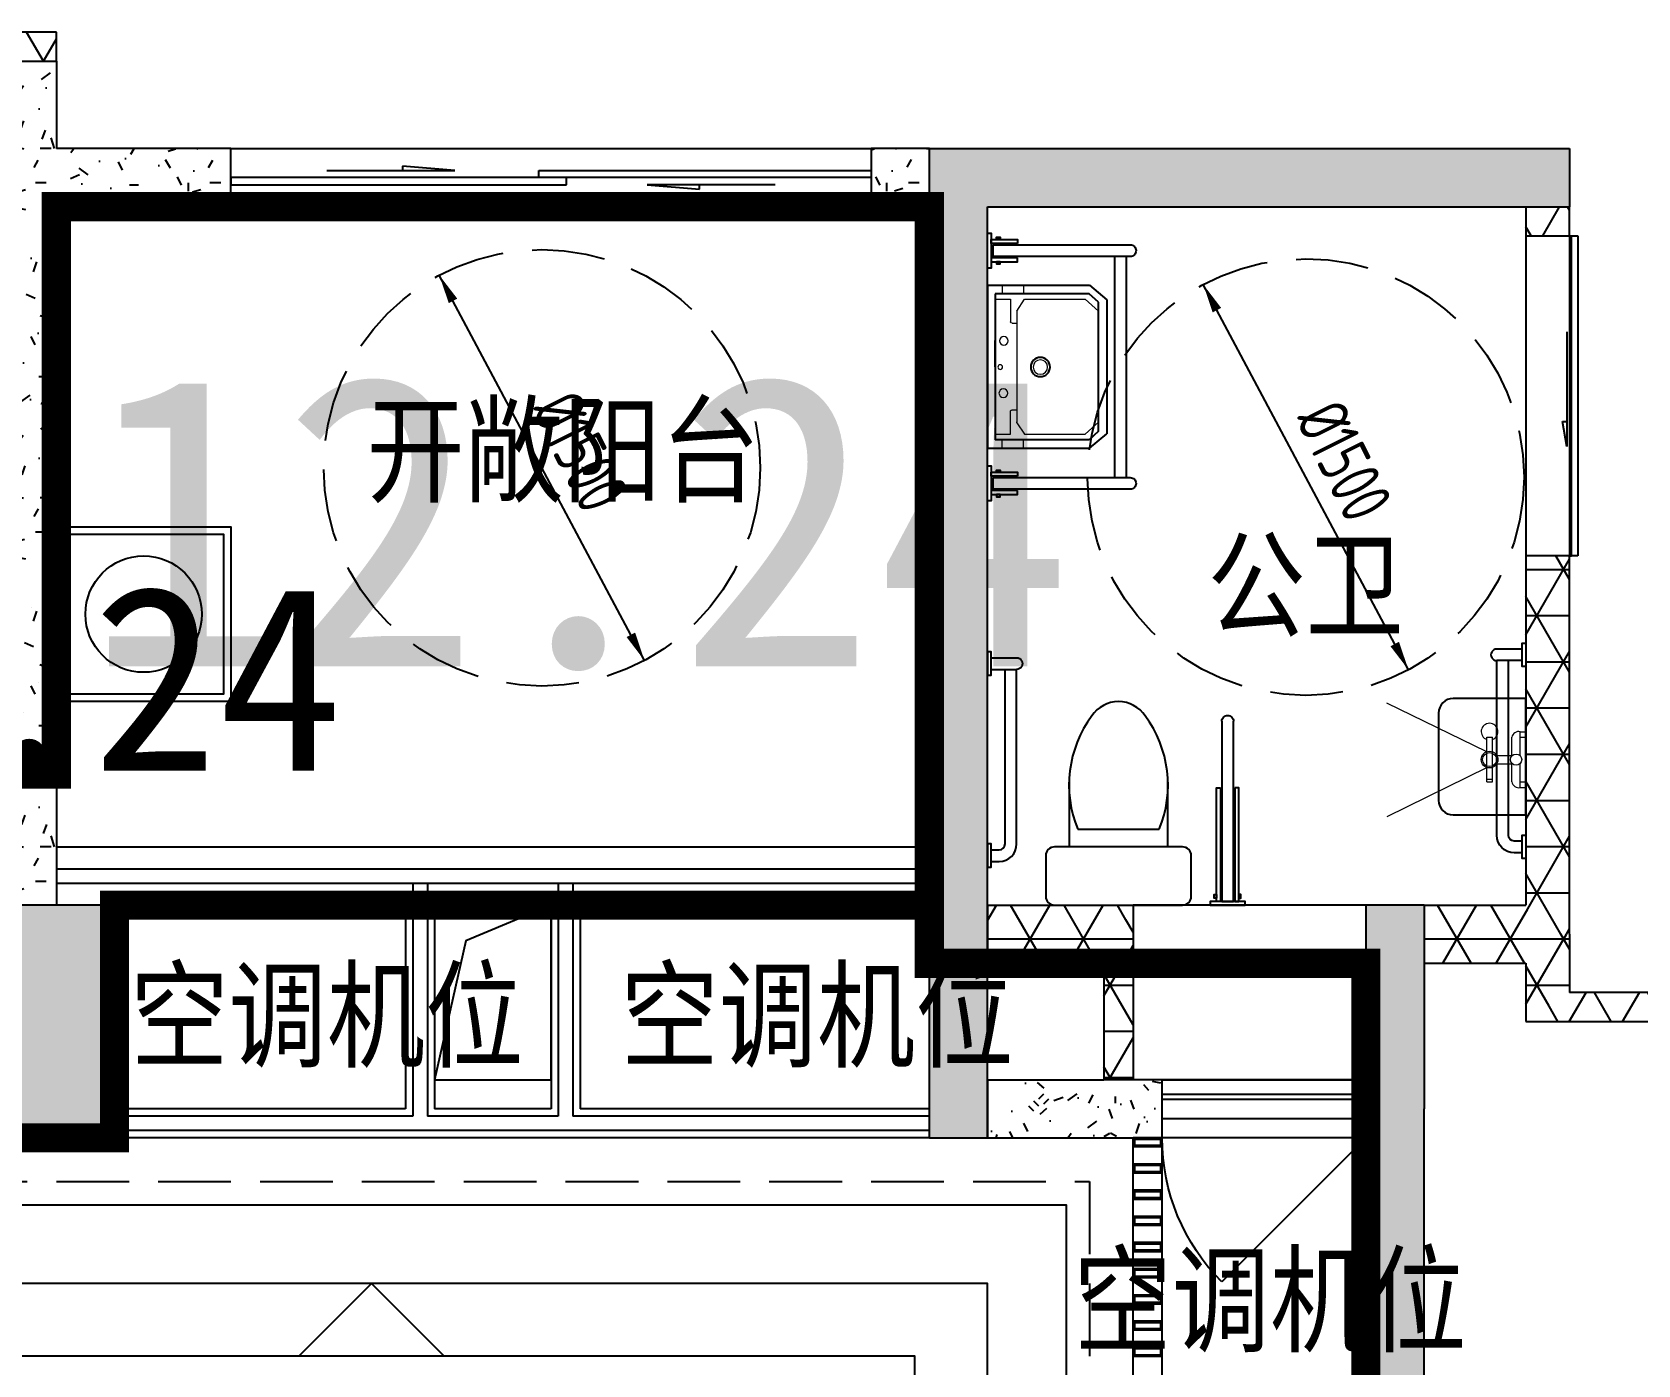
# Model space of a CAD drawing. Extents: x 512858 to 514372, y -232486 to -231710.
# Drawn here: x 513786.96 to 513792.48, y -232136.35 to -232131.77 of the extents above; entities that cross this region are included whole.
import ezdxf

# ---------------------------------------------------------------- set-up
doc = ezdxf.new("R2010")
doc.units = 0
doc.header["$LTSCALE"] = 1000
for name, pattern in [('3、6#-腰线-标准层$0$DASH', [0.35, 0.25, -0.1]), ('A1(a)户型$0$__DASH', [0.35, 0.25, -0.1]), ('A1(a)户型$0$CACHE2', [0.1875, 0.125, -0.0625]), ('A1(a)户型$0$DASH', [0.35, 0.25, -0.1]), ('DASH', [0.35, 0.25, -0.1])]:
    doc.linetypes.add(name, pattern=pattern)
doc.layers.get('0').update_dxf_attribs({"color": 252})
for name, color, linetype in [('$面积结果', 7, 'Continuous'), ('3、6#-腰线-标准层$0$板边线', 252, 'Continuous'), ('6#-造型-1F（实施版）金属型材-METAL-S', 253, 'Continuous'), ('A-ANNO-100-DIM-E', 253, 'Continuous'), ('A-ANNO-100-TXT', 252, 'Continuous'), ('A-METAL-E', 253, 'Continuous'), ('A1(a)户型$0$A-ANNO-20-DIM', 252, 'Continuous'), ('A1(a)户型$0$A-DOOR', 252, 'Continuous'), ('A1(a)户型$0$A-HOLE-E', 252, 'Continuous'), ('A1(a)户型$0$A-METAL-E', 252, 'Continuous'), ('A1(a)户型$0$A-METAL-S', 252, 'Continuous'), ('A1(a)户型$0$A-PART-S', 252, 'Continuous'), ('A1(a)户型$0$A-PATT-COLU', 252, 'Continuous'), ('A1(a)户型$0$A-STR-CONC-B', 252, 'Continuous'), ('A1(a)户型$0$A-STR-CONC-C', 252, 'Continuous'), ('A1(a)户型$0$A-STR-CONC-E', 252, 'Continuous'), ('A1(a)户型$0$A-STR-CONC-H', 252, 'A1(a)户型$0$CACHE2'), ('A1(a)户型$0$A-WALL-S', 252, 'Continuous'), ('A1(a)户型$0$A-WINDOW', 252, 'Continuous'), ('A1(a)户型$0$AA-洁具及厨具', 252, 'Continuous'), ('PUB_HATCH', 252, 'Continuous')]:
    doc.layers.add(name, color=color, linetype=linetype)
for name, color, linetype, lineweight in [('A1(a)户型$0$AE-FURN-MOVE', 252, 'Continuous', 20), ('面积-计容-住宅-0.5', 1, 'Continuous', 0), ('面积-计容-住宅-1', 1, 'Continuous', 0)]:
    doc.layers.add(name, color=color, linetype=linetype, lineweight=lineweight)
doc.styles.add('A1(a)户型$0$STANDARD', font='GBENOR', dxfattribs={"bigfont": 'GBCBIG'})
doc.styles.add('dw', font='simhei.ttf')
doc.styles.add('TYDG_02', font='TSSDENG.shx', dxfattribs={"width": 0.8, "bigfont": 'hztxt.shx'})
pattern_1 = [(0, (0, 0), (0, 158.75), []), (60, (0, 0), (-137.4815328507796, 79.37500000000001), []), (120, (0, 0), (-137.4815328507796, -79.37499999999996), [])]
pattern_2 = [(0, (177, -183), (300, 600), [0, -600]), (0, (-174, -264), (300, 600), [0, -600]), (0, (21, -270), (300, 600), [0, -600]), (0, (234, -93), (300, 600), [0, -600]), (0, (-15, -300), (300, 600), [0, -600]), (0, (294, 285), (300, 600), [0, -600]), (0, (111, 237), (300, 600), [0, -600]), (0, (207, 162), (300, 600), [0, -600]), (0, (-282, 150), (300, 600), [0, -600]), (0, (12, 123), (300, 600), [0, -600]), (0, (-102, -30), (300, 600), [0, -600]), (0, (-96, -255), (300, 600), [0, -600]), (0, (129, -279), (300, 600), [0, -600]), (0, (294, -15), (300, 600), [0, -600]), (0, (-267, -108), (300, 600), [0, -600]), (0, (-216, -6), (300, 600), [0, -600]), (0, (18, -48), (300, 600), [0, -600]), (0, (-66, -135), (300, 600), [0, -600]), (0, (-114, 63), (300, 600), [0, -600]), (0, (-39, 288), (300, 600), [0, -600]), (0, (-243, -234), (300, 600), [0, -600]), (0, (87, 165), (300, 600), [0, -600]), (0, (-192, 174), (300, 600), [0, -600]), (0, (-240, 252), (300, 600), [0, -600]), (130.601294, (257.142858, 97.142856), (-1499.999983430985, 1800.000007869767), [26.341554, -11037.111]), (18.4349488, (214.285716, 108.571428), (1499.99999446807, 599.9999955732223), [27.10524, -3767.6279]), (90, (214.285716, 82.857144), (300.0000000000001, 600), [25.714284, -1174.28565]), (161.565051, (240, 74.285712), (-1500.000007552608, 599.9999552724113), [27.10524, -3767.6279]), (53.1301023, (240, 74.285712), (300.0000005671201, 599.9999997164399), [28.57143, -2971.4285]), (135, (262.857144, -231.42852), (-300.0000362661431, 599.9999593952012), [24.24366, -1672.8126]), (45, (228.571428, -231.42852), (299.999998082377, 599.9999975789675), [24.24366, -1672.8126]), (135, (245.714286, -248.57142), (-300.0000362661431, 599.9999593952012), [24.24366, -1672.8126]), (45, (245.714286, -248.57142), (299.999998082377, 599.9999975789675), [24.24366, -1672.8126]), (116.565051, (-25.71426, 171.428574), (-5.21929867325e-05, 1199.999967353521), [31.943826, -638.8765000000001]), (180, (-39.99995999999999, 199.999998), (-299.9999999999999, 600), [34.285716, -565.71425]), (63.43494880000001, (-88.57139999999998, 171.428574), (2.7161453531e-06, 1199.999994186336), [31.943826, -638.8765000000001]), (116.565051, (-74.2857, 142.857144), (-5.21929867325e-05, 1199.999967353521), [31.943826, -638.8765000000001]), (0, (-74.2857, 142.857144), (300, 600), [34.285716, -565.71425]), (63.43494880000001, (-39.99995999999999, 142.857144), (2.7161453531e-06, 1199.999994186336), [31.943826, -638.8765000000001]), (107.102728, (199.999998, -31.42854000000001), (-899.9999655924546, 3000.000004840143), [38.861346, -16282.9025]), (143.972626, (188.571426, 5.714286), (-5699.99992773809, 4199.999995246334), [38.861346, -8122.02]), (180, (157.142856, 28.57143), (-299.9999999999999, 600), [37.142856, -562.8571]), (36.02737329999999, (88.57142999999999, 5.714286), (5699.999957876589, 4199.999954722195), [38.861346, -8122.02]), (71.56505109999999, (77.142858, -28.5714), (900.0000046203285, 2999.99999483479), [36.140316, -3758.5928]), (107.102728, (88.57142999999999, -65.71428), (-899.9999655924546, 3000.000004840143), [38.861346, -16282.9025]), (143.972626, (120, -88.57139999999998), (-5699.99992773809, 4199.999995246334), [38.861346, -8122.02]), (0, (120, -88.57139999999998), (300, 600), [37.142856, -562.8571]), (36.02737329999999, (157.142856, -88.57139999999998), (5699.999957876589, 4199.999954722195), [38.861346, -8122.02]), (71.56505109999999, (188.571426, -65.71428), (900.0000046203285, 2999.99999483479), [36.140316, -3758.5928]), (150.255118, (205.714284, 248.571426), (-900.0000021301363, 599.9999925650195), [23.03502, -4814.319600000001]), (90, (185.714286, 237.14286), (300.0000000000001, 600), [22.857144, -1177.14275]), (29.7448813, (185.714286, 237.14286), (900.0000005300184, 599.9999971978212), [23.03502, -4814.319600000001]), (116.565051, (65.714286, -177.14286), (-5.21929867325e-05, 1199.999967353521), [31.943826, -638.8765000000001]), (168.690067, (51.428574, -148.5714), (-2700.000002003099, 599.9999849441089), [29.137254, -6089.685500000001]), (41.18592510000001, (0, -162.8571), (7499.999954558658, 6599.999942288418), [30.371844, -12725.802]), (90, (0, -191.42856), (300.0000000000001, 600), [28.57143, -1171.4285]), (138.814074, (22.857144, -211.42854), (-7499.999866690215, 6600.000042036299), [30.371844, -12725.802]), (16.6992442, (22.857144, -211.42854), (9899.99992551639, 2999.999968578065), [29.82945, -12498.5375]), (60.94539590000002, (51.428574, -202.85712), (299.9999992038756, 599.9999946927048), [29.416086, -12325.3395]), (109.983106, (-185.71428, 74.285712), (-1500.00000564993, 4199.999988885022), [33.44200199999999, -14012.1975]), (155.556045, (-197.14284, 105.714288), (-3900.000014866057, 1799.999962602966), [34.522986, -14465.1315]), (24.4439547, (-259.99998, 105.714288), (3900.000001945477, 1799.999991342401), [34.522986, -14465.1315]), (70.0168934, (-271.42854, 74.285712), (1500.000004522143, 4199.999989580724), [33.442002, -14012.1975]), (109.983106, (-259.99998, 42.857142), (-1500.00000564993, 4199.999988885022), [33.44200199999999, -14012.1975]), (160.016893, (-228.57138, 31.42857), (-1500.00000088163, 599.9999726666744), [33.442002, -6989.377500000001]), (19.9831065, (-228.57138, 31.42857), (1499.999991764409, 599.9999990480279), [33.442002, -6989.377500000001]), (70.0168934, (-197.14284, 42.857142), (1500.000004522143, 4199.999989580724), [33.442002, -14012.1975]), (122.005383, (37.142856, 19.999998), (-300.00004026147, 599.9999693707862), [26.954232, -5633.434]), (18.4349488, (-2.85714, 34.285716), (1499.99999446807, 599.9999955732223), [27.10524, -3767.6279]), (90, (-2.85714, 8.571426), (300.0000000000001, 600), [25.714284, -1174.28565]), (161.565051, (22.857144, 0), (-1500.000007552608, 599.9999552724113), [27.10524, -3767.6279]), (54.46232220000002, (22.857144, 0), (2099.999996957259, 2999.999995506066), [24.57807, -10298.2115]), (116.565051, (-137.14284, -125.71428), (-5.21929867325e-05, 1199.999967353521), [31.943826, -638.8765000000001]), (180, (-151.42854, -97.14282), (-299.9999999999999, 600), [31.42857, -568.5714]), (59.03624339999999, (-199.99998, -125.71428), (300.0000009765315, 599.9999970877775), [33.31972799999999, -6963.821999999998]), (120.963756, (-182.85714, -154.28568), (-300.0000409979644, 599.9999724465997), [33.319728, -6963.821999999999]), (0, (-182.85714, -154.28568), (300, 600), [31.42857, -568.5714]), (63.43494880000001, (-151.42854, -154.28568), (2.7161453531e-06, 1199.999994186336), [31.943826, -638.8765000000001])]

# ---------------------------------------------------------------- blocks, each defined once
blk = doc.blocks.new('2新112A1(a)户型$0$FDFSDFSD')
at = {"layer": 'A1(a)户型$0$AA-洁具及厨具'}
for points in [[(-600, 600), (0, 600.0000000000291), (0, 0), (-600, -2.91038e-11)], [(-575.0000000000036, 575), (-25.00000000000364, 575), (-25, 25), (-575, 25)]]:
    blk.add_lwpolyline(points, close=True, dxfattribs=at)
blk.add_circle((-300.0000000000036, 300), 200, dxfattribs=at)
blk = doc.blocks.new('2新110A1(a)户型$0$A$C4DE61101')
at = {"color": 8, "linetype": 'A1(a)户型$0$__DASH'}
blk.add_circle((0, 0), 750, dxfattribs=at)
at = {"layer": 'A1(a)户型$0$A-ANNO-20-DIM', "color": 8}
for points in [[(-305.5454061355485, 573.7089896362668, 33, 0, 0), (-352.5523916948623, 661.971911118766, 0, 0, 0)], [(305.5454061355485, -573.7089896362668, 33, 0, 0), (352.5523916948623, -661.971911118766, 0, 0, 0)]]:
    blk.add_lwpolyline(points, format="xyseb", dxfattribs=at)
blk.add_lwpolyline([(352.5523916948623, -661.971911118766), (-352.5523916948623, 661.971911118766)], dxfattribs=at)
at = {"layer": 'A1(a)户型$0$A-ANNO-20-DIM', "color": 8, "style": 'A1(a)户型$0$STANDARD', "width": 0.8}
blk.add_text('%%c1500', height=175, rotation=296.565051177078, dxfattribs=at).set_placement((-38.88867210098056, 201.6577802893922))
blk = doc.blocks.new('2新97A1(a)户型$0$001ZJZJ17171616A$C1AC53746')
for p, q in [((200.0002985371975, 80.24994300138496), (200.0002985371975, 419.7497408104391)), ((260.398097168727, 389.7497408104391), (260.398097168727, 110.249943001385))]:
    blk.add_line(p, q)
blk.add_lwpolyline([(430.398097168727, 419.7497408104391), (200.0002985371975, 419.7497408104391), (200.0002985371975, 469.999841905912, 0.414213562373095), (170.0002985371975, 499.999841905912), (30.00029853719752, 499.999841905912, 0.414213562373095), (0.0002985371975228, 469.999841905912), (0.0002985371975228, 29.99984190591204, 0.414213562373095), (30.00029853719752, -0.0001580940879649), (170.0002985371975, -0.0001580940879649, 0.414213562373095), (200.0002985371975, 29.99984190591204), (200.0002985371975, 80.24994300138496), (430.398097168727, 80.24994300138496)], format="xyb")
for centre, radius, start, end in [((412.8436137405515, 22.61160943644063), 397.5299272151005, 53.36185512710827, 112.5495246685215), ((589.5588697719431, 249.999841905912), 109.7823411183082, 303.4508578267757, 56.54914217322433), ((412.8436137405588, 477.3880743753689), 397.5299272150933, 247.4504753314785, 306.6381448728918)]:
    blk.add_arc(centre, radius, start, end)
blk = doc.blocks.new('2新96A1(a)户型$0$001A$C29CE02E2')
at = {"layer": 'A1(a)户型$0$AA-洁具及厨具'}
for p, q in [((-395.0192797482014, 12.80084035758046), (-395.0196863722522, 631.580600047746)), ((-354.9811370742973, 631.5806182172091), (-354.9807304507121, 12.80085969201173)), ((-354.9807304507121, 12.80085969201173), (-395.0192797482014, 12.80084035758046))]:
    blk.add_line(p, q, dxfattribs=at)
for points in [[(-399.4656719572376, 403.2407174337422), (-399.4656283587683, 12.80083950737026), (-413.2836866923608, 12.80083208711585), (-413.2837291590404, 403.2407111431821)], [(-350.5345160875004, 403.2411766475998), (-350.5344724887982, 12.8008617288433), (-336.7168511303607, 12.80086799937999), (-336.716893596109, 403.2411829033517)], [(-435.0573875284754, -2.84902343992e-05), (-435.0573933464475, 12.80082170848618), (-314.9426182541065, 12.80087858080515), (-314.9426124363672, 2.83820845652e-05)], [(-413.2836533735972, 36.66703853680519), (-413.2836465125438, 24.10576259618392), (-420.8199767025653, 24.10575915675145), (-420.8199823980685, 36.66703511157539)], [(-336.7168166285846, 36.66751032607863), (-336.7168109333143, 24.10579852637602), (-329.1800460489467, 24.10580193379428), (-329.1800517784432, 36.66751488216687)]]:
    blk.add_lwpolyline(points, close=True, dxfattribs=at)
for centre, radius, start, end in [((-375.000426675193, 631.5804061684175), 20.01925969860343, 89.99935949634252, 179.9994451104959), ((-375.0001788386144, 631.5806241058162), 20.01904177489833, 359.9999831946664, 90.00006875545894)]:
    blk.add_arc(centre, radius, start, end, dxfattribs=at)
at = {"layer": 'A1(a)户型$0$AA-洁具及厨具', "ltscale": 0.3, "extrusion": (-3.336165236310756e-15, -3.680955057998527e-16, -1), "zscale": -1, "rotation": 89.99999995626825}
blk.add_blockref('2新97A1(a)户型$0$001ZJZJ17171616A$C1AC53746', (249.9998419058975, -0.0002987280022353), dxfattribs=at)
blk = doc.blocks.new('2新108A1(a)户型$0$A$C102F5F07')
at = {"layer": 'A1(a)户型$0$AA-洁具及厨具'}
for points in [[(-7.755152183e-07, -129.8852248551557), (12.80084942320536, -129.885224932892), (12.80085071598296, -210.000000025233), (5.172551027e-07, -209.999999947293)], [(-0.0001527638705738, -789.8852070813882), (12.80069743485001, -789.8852071590954), (12.8006987276276, -869.9999822514656), (-0.0001514711002528, -869.9999821734964)]]:
    blk.add_lwpolyline(points, close=True, dxfattribs=at)
for points in [[(12.80084974778947, -150), (40, -150, -0.414213562373095), (100, -210), (100, -809.999986621784)], [(12.80085039325058, -190), (40, -190, -0.4142135623730951), (60, -210), (60, -809.999986621784)]]:
    blk.add_lwpolyline(points, format="xyb", dxfattribs=at)
for points in [[(12.80069775943412, -809.999986621784), (100, -809.999986621784)], [(12.80069840489705, -849.9999799192883), (100.0163737529165, -849.9999799192883)]]:
    blk.add_lwpolyline(points, dxfattribs=at)
blk.add_arc((100, -829.999986621784), 20, 269.9530926479197, 90, dxfattribs=at)
blk = doc.blocks.new('2新109A1(a)户型$0$A$C4325192B')
at = {"xscale": -1}
blk.add_blockref('2新108A1(a)户型$0$A$C102F5F07', (-0.0029797604729538, -0.0014849197104922), dxfattribs=at)
at = {"layer": 'A1(a)户型$0$AA-洁具及厨具', "ltscale": 0.3, "extrusion": (0, 0, -1), "zscale": -1, "rotation": 179.9999736112728}
blk.add_blockref('2新96A1(a)户型$0$001A$C29CE02E2', (450.002979760473, -0.0014849196959403), dxfattribs=at)
blk = doc.blocks.new('2新95A1(a)户型$0$0012525252A$C7796392C')
at = {"layer": 'A1(a)户型$0$AA-洁具及厨具'}
for p, q in [((-420.9319141036831, 490.3614648543298), (-420.9322994509712, 19.08170633018017)), ((-380.8937501525506, 19.08168870897498), (-380.8933648061939, 490.3614483991405)), ((-380.8934217479546, 477.1734391966602), (379.0680289554875, 477.1734554751893)), ((379.0680858963169, 490.3614819909562), (379.0677005490288, 19.08172346686479)), ((419.1062498474494, 19.0817058456596), (419.1066351938061, 490.3614655357669)), ((-380.8934480792377, 437.1734391966602), (379.0680026242044, 437.1734554751893)), ((-221.8437196803279, 381.2590340772003), (-251.2823213017546, 349.473422531446)), ((-251.2823213017546, 349.473422531446), (-251.2823143734131, 26.04251146572642)), ((-221.8437196803279, 381.2590340772003), (221.4805850870907, 381.2590435735474)), ((221.4805850870907, 381.2590435735474), (250.919188070111, 349.4734332890075)), ((250.919188070111, 349.4734332890075), (250.9191949984524, 26.04252222328796)), ((-420.9322994509712, 19.08170633018017), (-380.8937501525506, 19.08168870897498)), ((250.9191949984524, 26.04252222328796), (-251.3079801122658, 26.04251146517345)), ((89.8056074429769, 26.04251877209754), (-90.1943925570231, 26.04251491636387)), ((-0.1943925570230931, 26.0425168442307), (89.8056074429769, 26.04251877209754)), ((379.0677005490288, 19.08172346686479), (419.1062498474494, 19.0817058456596))]:
    blk.add_line(p, q, dxfattribs=at)
at = {"layer": 'A1(a)户型$0$AA-洁具及厨具', "lineweight": 13}
for p, q in [((-232.1356799199712, 335.3362180868862), (-190.9165045325644, 381.2590347396908)), ((-232.1356754526496, 126.7893464721856), (-232.1356799199712, 335.3362180868862)), ((231.7725472941529, 335.3362280241854), (190.5533699393272, 381.2590429110569)), ((231.7725517614745, 126.7893564094848), (231.7725472941529, 335.3362280241854)), ((-280.7465844966937, 123.2473442145856), (-252.7452635623049, 123.2473448143865)), ((-192.1523079751059, 101.0656097795581), (-232.1356754526496, 126.7893464721856)), ((190.553375958465, 100.2705464200117), (231.7725517614745, 126.7893564094848)), ((278.9205138506368, 123.2473562030937), (250.919192916248, 123.2473556032928)), ((-232.1613390333951, 26.04251187530463), (-232.1613401686773, 79.04933007777436)), ((-232.1613401686773, 79.04933007777436), (-153.2087088427506, 79.04933176899794)), ((190.553375958465, 100.2705464200117), (-189.4470211355947, 100.2705382800777)), ((-148.2087089498527, 84.04933187612914), (-148.2087092972361, 100.2705391634372)), ((149.3085341961123, 84.04933824916952), (149.308533848729, 100.2705455365067)), ((231.7725527840666, 79.04934001562651), (154.3085343032144, 79.04933835627162)), ((231.7725539193489, 26.04252181315678), (231.7725527840666, 79.04934001562651)), ((-279.2579700991046, 50.77491935953731), (-252.7452620097902, 50.77491992746945)), ((277.4319025578443, 50.77493128427886), (250.9191944685299, 50.77493071637582))]:
    blk.add_line(p, q, dxfattribs=at)
at = {"layer": 'A1(a)户型$0$AA-洁具及厨具'}
for points in [[(-280.0000074973796, 349.9999940021662), (-230.0000087826047, 409.9999950731872)], [(229.9999912173953, 410.0000049267837), (-230.0000087826047, 409.9999950731872)], [(279.9999925026204, 350.0000059978047), (229.9999912173953, 410.0000049267837)], [(-280, -5.9978337958e-06), (-280.0000074973796, 349.9999940021662)], [(280, 5.997804692e-06), (279.9999925026204, 350.0000059978047)], [(280, 5.997804692e-06), (-280, -5.9978337958e-06)]]:
    blk.add_lwpolyline(points, dxfattribs=at)
for points in [[(-425.3785658269189, 103.2411665934487), (-425.378605323378, 12.80085167469224), (-439.1962266820483, 12.80085735593457), (-439.1961883180775, 103.2411722560355)], [(-376.447409958113, 103.2407094757073), (-376.4474494545721, 12.80083154840395), (-362.6293911202811, 12.800824719714), (-362.6293527553789, 103.2407037795056)], [(374.6214341730811, 103.2411837300751), (374.621394676622, 12.80086881131865), (360.8037733179517, 12.80087449256098), (360.8038116819225, 103.241189392691)], [(423.552590041887, 103.2407266123337), (423.5525505454279, 12.80084868503036), (437.3706088797189, 12.80084185636952), (437.3706472446211, 103.2407209161611)], [(-340.8556445292197, 0.0006368123576976), (-340.8556392600294, 12.80148701003054), (-460.9704143514391, 12.80153874057578), (-460.9704196206294, 0.0006885410402901)], [(-439.1962142938282, 42.94835618333309), (-439.1962194517255, 30.38664438397973), (-446.7329843360931, 30.38664746715222), (-446.7329791446682, 42.94836041575763)], [(-362.6293775492813, 42.94788766955025), (-362.6293838722631, 30.38661173102446), (-355.0930536827073, 30.38660861249082), (-355.09304852481, 42.94788456964307)], [(459.1443554703146, -1.73149746843e-05), (459.1443607392721, 12.80083288269816), (339.0295856478624, 12.8008846132434), (339.0295803789049, 3.44137079082e-05)], [(360.8037857061718, 42.9483733199886), (360.8037805482745, 30.38666152063524), (353.2670156639069, 30.38666460383683), (353.2670208553318, 42.94837755244225)], [(437.3706224507187, 42.94790480620577), (437.3706161277369, 30.38662886767997), (444.9069463172927, 30.38662574917544), (444.90695147519, 42.94790170632768)]]:
    blk.add_lwpolyline(points, close=True, dxfattribs=at)
blk.add_circle((-0.9130365720484406, 181.5517702304933), 33.09367931997395, dxfattribs=at)
at = {"layer": 'A1(a)户型$0$AA-洁具及厨具', "lineweight": 13}
for centre, radius in [((-0.9130365720484406, 181.5517702304933), 24.90291299648508), ((-90.76878507621586, 54.31692461346393), 15), ((88.91705160681158, 56.0725290653354), 15), ((-0.9130336195230484, 43.72172289984883), 7.999999999999998)]:
    blk.add_circle(centre, radius, dxfattribs=at)
at = {"layer": 'A1(a)户型$0$AA-洁具及厨具'}
for centre, radius, start, end in [((-400.9128723419271, 490.3614715772565), 20.01904177489833, 89.99993367245986, 180.0000192749406), ((-400.9126245067455, 490.3612536365981), 20.01925969860343, 0.000557365781145, 90.0006429449165), ((399.0871276580729, 490.361488713912), 20.01904177489833, 89.99993367245986, 180.0000192749406), ((399.0873754932545, 490.3612707732245), 20.01925969860343, 0.000557365781145, 90.0006429449165)]:
    blk.add_arc(centre, radius, start, end, dxfattribs=at)
at = {"layer": 'A1(a)户型$0$AA-洁具及厨具', "lineweight": 13}
for centre, start, end in [((-189.4470212426968, 105.2705382800777), 237.2443539451752, 270.0000012272996), ((-153.2087089498527, 84.04933176899794), 270.0000012272996, 1.2272996165e-06), ((154.3085341961123, 84.04933835627162), 180.0000012272996, 270.0000012272996)]:
    blk.add_arc(centre, 4.999999999999999, start, end, dxfattribs=at)
blk = doc.blocks.new('2新107A1(a)户型$0$6986586658ff3d')
at = {"layer": 'A1(a)户型$0$AE-FURN-MOVE'}
for p, q in [((-100.8000000000466, 76.8000000002794), (-81.60000000009313, 76.8000000002794)), ((-100.7999999998137, -76.79999999981374), (-100.8000000000466, 76.8000000002794)), ((-81.5999999998603, -76.79999999981374), (-81.60000000009313, 76.8000000002794)), ((-14.39999999990687, 12.69960630335845), (-14.39999999990687, 76.79999996651895)), ((14.39999992749654, 96.00000000023283), (33.60000000009313, 96.00000000023283)), ((14.39999999990687, 12.69960627146065), (14.4000000001397, 96.00000000023283)), ((14.4000000001397, 76.8000000002794), (33.60000000009313, 76.8000000002794)), ((-66.25846837065183, 14.39999999990687), (-12.69960628706031, 14.39999999990687)), ((12.69960628729314, 14.4000000001397), (14.4000000001397, 14.4000000001397)), ((-66.258468370419, -14.39999999990687), (-12.69960629497655, -14.39999999990687)), ((-14.39999999990687, -76.79999996651895), (-14.39999999990687, -12.69960630335845)), ((12.69960629544221, -14.39999999967404), (14.4000000001397, -14.39999999967404)), ((14.39999999990687, -95.99999999976717), (14.39999999990687, -12.69960627099499)), ((-100.7999999998137, -67.19999999995343), (-81.60000000009313, -67.20000000018626)), ((-100.7999999998137, -76.79999999981374), (-81.5999999998603, -76.79999999981374)), ((14.4000000001397, -76.7999999995809), (33.5999999998603, -76.7999999995809)), ((14.40000001108274, -95.99999999976717), (33.5999999998603, -95.99999999953434))]:
    blk.add_line(p, q, dxfattribs=at)
for points in [[(-100.7999999995809, 27.15290039801039), (-444.8149358539376, 193.7543856438715)], [(-99.28472210257314, -27.64194762450643), (-444.8149358532391, -197.069886776153)]]:
    blk.add_lwpolyline(points, dxfattribs=at)
for centre, radius in [((-91.1999999997206, 2.328306e-10), 28.79999999999999), ((-91.1999999997206, 2.328306e-10), 23.99999999999999), ((0, 2.328306e-10), 19.2)]:
    blk.add_circle(centre, radius, dxfattribs=at)
for centre, radius, start, end in [((-91.19999999995343, 96.0000000053551), 28.79999999999999, 289.4712206301563, 250.5287793572664), ((9.529881745344028, 72.1051773831714), 24.38607388944711, 78.48005776720825, 168.9000772847705), ((9.529881745344028, -72.10517738224007), 24.38607388944711, 191.0999227152295, 281.5199422485274)]:
    blk.add_arc(centre, radius, start, end, dxfattribs=at)
blk = doc.blocks.new('2新89A1(a)户型$0$$DorLib2D$00000114')
at = {"color": 0}
blk.add_line((0.4999999999999964, 3.6e-15), (-0.2071067811864751, 0.7071067811864857), dxfattribs=at)
blk.add_arc((0.5000000000013856, -1.1546e-12), 1.000000000001696, 135, 180, dxfattribs=at)
blk = doc.blocks.new('2新91A1(a)户型$0$$DorLib2D$00000131')
at = {"color": 0, "linetype": 'Continuous'}
for p, q in [((0.1499999999996362, 0.125), (0.231949047280068, 0.1972603196398666)), ((0.231949047280068, 0.1972603196398666), (0.231949047280068, 0.125)), ((-0.5, 0.125), (-0.5, 0)), ((0.0192439877228026, 0.125), (-0.5, 0.125)), ((0.0192439877228026, 0), (0.0192439877228026, 0.125)), ((0.3500000000003638, 0.125), (0.1499999999996362, 0.125)), ((-0.5, 0), (0.0192439877228026, 0)), ((-0.0239902237644856, 0), (0.5, 0)), ((-0.0239902237644856, -0.125), (-0.0239902237644856, 0)), ((0.5, 0), (0.5, -0.125)), ((-0.3500000000003638, -0.125), (-0.1499999999996362, -0.125)), ((-0.231949047280068, -0.1972603196398666), (-0.231949047280068, -0.125)), ((-0.1499999999996362, -0.125), (-0.231949047280068, -0.1972603196398666)), ((0.5, -0.125), (-0.0239902237644856, -0.125))]:
    blk.add_line(p, q, dxfattribs=at)
blk = doc.blocks.new('2新90A1(a)户型$0$$DorLib2D$00000129')
at = {"color": 0, "linetype": 'Continuous'}
for p, q in [((-0.5, 0.5450265822420022), (-0.5, 0.6866180048083095)), ((-0.5, 0.6866180048083095), (0.5, 0.6866180048083095)), ((0.5, 0.6866180048083095), (0.5, 0.5450265822420022)), ((0.5, 0.5450265822420022), (-0.5, 0.5450265822420022)), ((-0.5, 0.5000000000000213), (-0.5, 0.5450265822420022)), ((0.5, 0.5000000000000213), (0.5, 0.5450265822420022)), ((-0.2000000000007276, 0.4374999999999929), (0.1583561238185212, 0.4374999999999929)), ((0.1583561238185212, 0.4374999999999929), (0.0804472975250974, 0.3407772342442641)), ((0.0804472975250974, 0.3407772342442641), (0.0804472975250974, 0.4375))]:
    blk.add_line(p, q, dxfattribs=at)
blk = doc.blocks.new('2新93A1(a)户型$0$$TCHSYS$WIN2D')
for p, q in [((-0.5, 0.5), (0.5, 0.5)), ((-0.5, 0.5), (-0.4999999999999999, -0.5)), ((0.5, 0.5), (0.4999999999999998, -0.5)), ((0.5, 0.1666666666666666), (-0.5, 0.1666666666666666)), ((0.5, -0.1666666666666667), (-0.5, -0.1666666666666667)), ((-0.4999999999999999, -0.5), (0.5, -0.5))]:
    blk.add_line(p, q)
blk = doc.blocks.new('2新154_FZH')
blk.add_lwpolyline([(-0.5, -0.5), (0.5, -0.5), (0.5, 0.5), (-0.5, 0.5)], close=True)
at = {"layer": 'PUB_HATCH'}
blk.add_solid([(-0.5, -0.5), (0.5, -0.5), (-0.5, 0.5), (0.5, 0.5)], dxfattribs=at)
blk = doc.blocks.new('2新85A1(a)户型')
at = {"layer": 'A1(a)户型$0$A-PATT-COLU'}
h = blk.add_hatch(dxfattribs=at)
h.set_pattern_fill('NET3', color=256, scale=50, style=0)
h.set_pattern_definition(pattern_1)
h.paths.add_polyline_path([(-73462.02434097652, 169202.2359415425), (-73662.0243409729, 169202.2359415427), (-73662.0243409729, 169102.2359415431), (-73462.02434097652, 169102.2359415431)])
h = blk.add_hatch(dxfattribs=at)
h.set_pattern_fill('加气混凝土', color=256, scale=50, style=0)
h.set_pattern_definition(pattern_2)
h.paths.add_polyline_path([(-73462.02434097652, 169102.2359415431), (-73662.0243409765, 169102.2359415431), (-73662.02434097696, 168702.2359415427), (-73528.69100764339, 168702.2359415425), (-73462.02434097652, 168802.2359415422)])
h = blk.add_hatch(dxfattribs=at)
h.set_pattern_fill('加气混凝土', color=256, scale=50, style=0)
h.set_pattern_definition(pattern_2)
h.paths.add_polyline_path([(-73462.02434097666, 168602.2359415428), (-72862.22035888195, 168602.2359415429), (-72862.22035888195, 168802.2359415425), (-73462.02434097652, 168802.2359415422), (-73528.69100764337, 168702.2359415425)])
h = blk.add_hatch(dxfattribs=at)
h.set_pattern_fill('加气混凝土', color=256, scale=50, style=0)
h.set_pattern_definition(pattern_2)
h.paths.add_polyline_path([(-70462.02434097695, 168802.2359415427), (-70662.22035888195, 168802.2359415429), (-70662.22035888195, 168602.2359415429), (-70462.02434097695, 168602.2359415427)])
for points in [[(-70262.02434097696, 165402.2359415427), (-70262.02434097695, 168602.2359415426), (-70462.02434097695, 168802.2359415426), (-70462.02434097696, 165402.2359415427)], [(-70462.02434097695, 168802.2359415426), (-70262.02434097695, 168602.2359415426), (-68262.0243409773, 168602.2359415426), (-68262.0243409773, 168802.2359415426)], [(-68962.0243409784, 166202.2359415436), (-68962.02434097698, 165502.2359415427), (-68762.02434097698, 165502.2359415427), (-68762.02434097523, 166202.2359415436)], [(-68962.02434097695, 163302.2359415427), (-68762.02434097695, 163302.2359415427), (-68762.02434097698, 165502.2359415427), (-68962.02434097698, 165502.2359415427)]]:
    blk.add_hatch(color=256, dxfattribs=at).paths.add_polyline_path(points)
h = blk.add_hatch(dxfattribs=at)
h.set_pattern_fill('加气混凝土', color=256, scale=50, style=0)
h.set_pattern_definition(pattern_2)
h.paths.add_polyline_path([(-73662.02434097687, 166202.2359415423), (-73462.02434097695, 166202.2359415423), (-73462.02434097666, 168602.2359415428), (-73528.69100764337, 168702.2359415426), (-73662.02434097696, 168702.2359415427)])
h = blk.add_hatch(dxfattribs=at)
h.set_pattern_fill('NET3', color=256, scale=50, style=0)
h.set_pattern_definition(pattern_1)
h.paths.add_polyline_path([(-68412.0243409773, 168602.2359415426), (-68412.02434097727, 168502.235941515), (-68262.02434097728, 168502.235941515), (-68262.0243409773, 168602.2359415426)])
h = blk.add_hatch(dxfattribs=at)
h.set_pattern_fill('NET3', color=256, scale=50, style=0)
h.set_pattern_definition(pattern_1)
h.paths.add_polyline_path([(-68262.02434097696, 166102.2359415427), (-68262.02434097712, 167402.2359415118), (-68412.02434097727, 167402.2359415118), (-68412.0243409773, 166202.2359415436), (-68362.02434097668, 166102.2359415433)])
h = blk.add_hatch(dxfattribs=at)
h.set_pattern_fill('NET3', color=256, scale=50, style=0)
h.set_pattern_definition(pattern_1)
h.paths.add_polyline_path([(-70262.02434097696, 166002.2359415427), (-69862.02434098076, 166002.2359415406), (-69762.02434097762, 166202.2359415415), (-70262.02434097696, 166202.2359415427)])
h = blk.add_hatch(dxfattribs=at)
h.set_pattern_fill('NET3', color=256, scale=50, style=0)
h.set_pattern_definition(pattern_1)
h.paths.add_polyline_path([(-69762.02434097762, 166202.2359415415), (-69862.02434098076, 166002.2359415406), (-69862.02434098076, 165602.2359415425), (-69762.02434097762, 165602.2359415425)])
h = blk.add_hatch(dxfattribs=at)
h.set_pattern_fill('NET3', color=256, scale=50, style=0)
h.set_pattern_definition(pattern_1)
h.paths.add_polyline_path([(-68762.02434097523, 166202.2359415436), (-68762.02434097523, 166002.2359415436), (-68412.02434097583, 166002.2359415436), (-68362.02434097668, 166102.2359415433), (-68412.0243409773, 166202.2359415436)])
h = blk.add_hatch(dxfattribs=at)
h.set_pattern_fill('NET3', color=256, scale=50, style=0)
h.set_pattern_definition(pattern_1)
h.paths.add_polyline_path([(-68362.0243409767, 166102.2359415433), (-68412.02434097583, 166002.2359415436), (-68412.02434097583, 165802.2359415428), (-68262.02434097568, 165902.2359415428), (-68262.02434097696, 166102.2359415427)])
h = blk.add_hatch(dxfattribs=at)
h.set_pattern_fill('NET3', color=256, scale=50, style=0)
h.set_pattern_definition(pattern_1)
h.paths.add_polyline_path([(-68412.02434097583, 165802.2359415428), (-67162.21972565651, 165802.2359415432), (-67162.21972565651, 165902.235941543), (-68262.02434097568, 165902.2359415428)])
h = blk.add_hatch(dxfattribs=at)
h.set_pattern_fill('加气混凝土', color=256, scale=50, style=0)
h.set_pattern_definition(pattern_2)
h.paths.add_polyline_path([(-70262.02434097696, 165402.2359415427), (-69862.0243409786, 165402.2359415427), (-69862.0243409786, 165602.2359415427), (-70262.02434097696, 165602.2359415427)])
h = blk.add_hatch(dxfattribs=at)
h.set_pattern_fill('加气混凝土', color=256, scale=50, style=0)
h.set_pattern_definition(pattern_2)
h.paths.add_polyline_path([(-69862.0243409786, 165402.2359415427), (-69662.02434097529, 165402.2359415425), (-69662.02434097529, 165602.2359415434), (-69862.0243409786, 165602.2359415427)])
at = {"layer": 'A1(a)户型$0$A-DOOR'}
for p, q in [((-72862.22035888281, 168802.2359415427), (-70662.22035888281, 168802.2359415427)), ((-72862.22035888281, 168602.2359415427), (-70662.22035888281, 168602.2359415427)), ((-68412.02434097696, 168502.2359415136), (-68412.02434097696, 167402.2359415136)), ((-68262.02434097696, 168502.2359415136), (-68262.02434097696, 167402.2359415136))]:
    blk.add_line(p, q, dxfattribs=at)
at = {"layer": 'A1(a)户型$0$A-HOLE-E'}
blk.add_lwpolyline([(-71762.02439086603, 166202.2359415423), (-72162.02439086605, 166202.2359415423), (-72162.02439086605, 165602.2359415427), (-71762.02439086603, 165602.2359415427)], close=True, dxfattribs=at)
blk.add_lwpolyline([(-71762.02439086603, 166202.2359415423), (-72054.71337515161, 166079.6834290264), (-72162.02439086605, 165602.2359415427)], dxfattribs=at)
at = {"layer": 'A1(a)户型$0$A-METAL-E'}
for points in [[(-73462.02434097693, 166327.2359415424), (-70462.02434097696, 166327.2359415424)], [(-73462.02434097693, 166277.2359415424), (-70462.02434097696, 166277.2359415424)], [(-72237.02439086603, 166277.2359415424), (-72237.02439086605, 165477.2359415427)], [(-72187.02439086603, 166277.2359415424), (-72187.02439086605, 165477.2359415427)], [(-71737.02439086603, 166277.2359415424), (-71737.02439086605, 165477.2359415427)], [(-71687.02439086603, 166277.2359415424), (-71687.02439086605, 165477.2359415427)], [(-69662.02434097529, 165602.2359415433), (-68962.02434097698, 165602.2359415433)], [(-69662.02434097529, 165552.2359415433), (-68962.02434097698, 165552.2359415433)], [(-72237.02439086605, 165477.2359415427), (-73262.02439086595, 165477.2359415428)], [(-71737.02439086605, 165477.2359415427), (-72187.02439086605, 165477.2359415427)], [(-70462.02439086603, 165477.2359415427), (-71687.02439086605, 165477.2359415427)], [(-70462.02439086603, 165427.2359415427), (-73262.02439086595, 165427.2359415428)]]:
    blk.add_lwpolyline(points, dxfattribs=at)
at = {"layer": 'A1(a)户型$0$A-METAL-S'}
for points in [[(-69762.02439087172, 165402.2359415378), (-69762.02439087172, 165372.2359415378), (-69662.02439087172, 165372.2359415378), (-69662.02439087172, 165402.2359415378)], [(-69757.02439087172, 165397.2359415378), (-69757.02439087172, 165377.2359415378), (-69667.02439087172, 165377.2359415378), (-69667.02439087172, 165397.2359415378)], [(-69762.02439087172, 165312.2359415378), (-69762.02439087172, 165282.2359415378), (-69662.02439087172, 165282.2359415378), (-69662.02439087172, 165312.2359415378)], [(-69757.02439087172, 165307.2359415378), (-69757.02439087172, 165287.2359415378), (-69667.02439087172, 165287.2359415378), (-69667.02439087172, 165307.2359415378)], [(-69762.02439087172, 165222.2359415378), (-69762.02439087172, 165192.2359415378), (-69662.02439087172, 165192.2359415378), (-69662.02439087172, 165222.2359415378)], [(-69757.02439087172, 165217.2359415378), (-69757.02439087172, 165197.2359415378), (-69667.02439087172, 165197.2359415378), (-69667.02439087172, 165217.2359415378)], [(-69762.02439087172, 165132.2359415378), (-69762.02439087172, 165102.2359415378), (-69662.02439087172, 165102.2359415378), (-69662.02439087172, 165132.2359415378)], [(-69757.02439087172, 165127.2359415378), (-69757.02439087172, 165107.2359415378), (-69667.02439087172, 165107.2359415378), (-69667.02439087172, 165127.2359415378)], [(-69762.02439087172, 165042.2359415378), (-69762.02439087172, 165012.2359415378), (-69662.02439087172, 165012.2359415378), (-69662.02439087172, 165042.2359415378)], [(-69757.02439087172, 165037.2359415378), (-69757.02439087172, 165017.2359415378), (-69667.02439087172, 165017.2359415378), (-69667.02439087172, 165037.2359415378)], [(-69762.02439087172, 164952.2359415378), (-69762.02439087172, 164922.2359415378), (-69662.02439087172, 164922.2359415378), (-69662.02439087172, 164952.2359415378)], [(-69757.02439087172, 164947.2359415378), (-69757.02439087172, 164927.2359415378), (-69667.02439087172, 164927.2359415378), (-69667.02439087172, 164947.2359415378)], [(-69762.02439087172, 164862.2359415378), (-69762.02439087172, 164832.2359415378), (-69662.02439087172, 164832.2359415378), (-69662.02439087172, 164862.2359415378)], [(-69757.02439087172, 164857.2359415378), (-69757.02439087172, 164837.2359415378), (-69667.02439087172, 164837.2359415378), (-69667.02439087172, 164857.2359415378)], [(-69762.02439087172, 164772.2359415378), (-69762.02439087172, 164742.2359415378), (-69662.02439087172, 164742.2359415378), (-69662.02439087172, 164772.2359415378)], [(-69757.02439087172, 164767.2359415378), (-69757.02439087172, 164747.2359415378), (-69667.02439087172, 164747.2359415378), (-69667.02439087172, 164767.2359415378)], [(-69762.02439087172, 164682.2359415378), (-69762.02439087172, 164652.2359415378), (-69662.02439087172, 164652.2359415378), (-69662.02439087172, 164682.2359415378)], [(-69757.02439087172, 164677.2359415378), (-69757.02439087172, 164657.2359415378), (-69667.02439087172, 164657.2359415378), (-69667.02439087172, 164677.2359415378)]]:
    blk.add_lwpolyline(points, close=True, dxfattribs=at)
at = {"layer": 'A1(a)户型$0$A-PART-S'}
for p, q in [((-73462.02434097652, 169102.2359415431), (-73462.02434097652, 168802.2359415422)), ((-72862.22035888195, 168802.2359415425), (-73462.02434097652, 168802.2359415422)), ((-72862.22035888195, 168602.2359415429), (-72862.22035888195, 168802.2359415425)), ((-70462.02434097695, 168802.2359415427), (-70662.22035888195, 168802.2359415429)), ((-70662.22035888195, 168802.2359415429), (-70662.22035888195, 168602.2359415429)), ((-70462.02434097695, 168602.2359415427), (-70462.02434097695, 168802.2359415427)), ((-73462.02434097666, 168602.2359415428), (-72862.22035888195, 168602.2359415429)), ((-73462.02434097666, 168602.2359415428), (-73462.02434097692, 166202.2359415424)), ((-70662.22035888195, 168602.2359415429), (-70462.02434097695, 168602.2359415427)), ((-70262.02434097696, 165602.2359415427), (-69862.0243409786, 165602.2359415427)), ((-70262.02434097696, 165602.2359415427), (-70262.02434097696, 165402.2359415427)), ((-69662.02434097529, 165602.2359415434), (-69862.0243409786, 165602.2359415427)), ((-69662.02434097529, 165402.2359415425), (-69662.02434097529, 165602.2359415434)), ((-68962.02434097843, 165402.2359415424), (-68962.02434097842, 165602.2359415421)), ((-70262.02434097696, 165402.2359415427), (-69862.0243409786, 165402.2359415427)), ((-69862.0243409786, 165402.2359415427), (-69662.02434097529, 165402.2359415425))]:
    blk.add_line(p, q, dxfattribs=at)
at = {"layer": 'A1(a)户型$0$A-STR-CONC-B'}
for p, q in [((-70462.02434097696, 165402.2359415427), (-70462.02434097695, 168802.2359415426)), ((-70462.02434097695, 168802.2359415426), (-68262.0243409773, 168802.2359415426)), ((-68262.0243409773, 168802.2359415426), (-68262.0243409773, 168602.2359415426)), ((-70262.02434097696, 165402.2359415427), (-70262.02434097695, 168602.2359415426)), ((-70262.02434097695, 168602.2359415426), (-68262.0243409773, 168602.2359415426)), ((-68962.0243409784, 166202.2359415436), (-68962.02434097698, 165502.2359415427)), ((-68762.02434097523, 166202.2359415436), (-68962.0243409784, 166202.2359415436)), ((-68762.02434097523, 166202.2359415436), (-68762.02434097698, 165502.2359415427)), ((-68962.02434097695, 163302.2359415427), (-68962.02434097698, 165502.2359415427)), ((-68762.02434097695, 163302.2359415427), (-68762.02434097698, 165502.2359415427)), ((-70462.02434097696, 165402.2359415427), (-70262.02434097696, 165402.2359415427))]:
    blk.add_line(p, q, dxfattribs=at)
at = {"layer": 'A1(a)户型$0$A-STR-CONC-E'}
for points in [[(-73462.02434097692, 166402.2359415424), (-70462.02434097696, 166402.2359415424)], [(-73262.02434097687, 166202.2359415424), (-72262.02439086603, 166202.2359415424)], [(-72262.02439086603, 166202.2359415423), (-72262.02439086605, 165502.2359415427)], [(-72162.02439086603, 166202.2359415423), (-72162.02439086605, 165502.2359415427)], [(-72162.02439086605, 166202.2359415424), (-71762.02439086603, 166202.2359415424)], [(-71762.02439086603, 166202.2359415423), (-71762.02439086605, 165502.2359415427)], [(-71662.02439086603, 166202.2359415423), (-71662.02439086605, 165502.2359415427)], [(-71662.02439086603, 166202.2359415424), (-70462.02434097696, 166202.2359415424)], [(-68962.02434097862, 166202.2359415436), (-69762.02434097536, 166202.2359415566)], [(-72262.02439086605, 165502.2359415427), (-73262.02439086595, 165502.2359415428)], [(-71762.02439086605, 165502.2359415427), (-72162.02439086605, 165502.2359415427)], [(-70462.02439086603, 165502.2359415427), (-71662.02439086605, 165502.2359415427)], [(-70462.02439086603, 165402.2359415427), (-73262.02439086595, 165402.2359415428)], [(-68962.02439086598, 162602.2359415428), (-69762.02439086598, 162602.2359415428), (-69762.02439086598, 165402.2359415427)], [(-69662.02439086598, 164302.2359415427), (-69662.02439086598, 165402.2359415427)]]:
    blk.add_lwpolyline(points, dxfattribs=at)
at = {"layer": 'A1(a)户型$0$A-STR-CONC-H', "linetype": 'A1(a)户型$0$DASH'}
blk.add_lwpolyline([(-68962.02434098188, 166002.2359415436), (-69762.02434097862, 166002.2359415566)], dxfattribs=at)
at = {"layer": 'A1(a)户型$0$A-WALL-S'}
for p, q in [((-73462.02434097652, 169202.2359415425), (-73662.0243409729, 169202.2359415427)), ((-73462.02434097652, 169102.2359415431), (-73462.02434097652, 169202.2359415425)), ((-73662.0243409729, 169102.2359415431), (-73462.02434097652, 169102.2359415431)), ((-68412.0243409773, 168602.2359415426), (-68412.02434097727, 168502.235941515)), ((-68262.02434097728, 168502.235941515), (-68262.0243409773, 168602.2359415426)), ((-68412.02434097727, 168502.235941515), (-68262.02434097728, 168502.235941515)), ((-68262.02434097712, 167402.2359415118), (-68412.02434097727, 167402.2359415118)), ((-68412.02434097727, 167402.2359415118), (-68412.0243409773, 166202.2359415436)), ((-68262.02434097696, 166102.2359415427), (-68262.02434097712, 167402.2359415118)), ((-70262.02434097696, 166202.2359415427), (-69762.02434097762, 166202.2359415415)), ((-70262.02434097696, 166202.2359415427), (-70262.02434097696, 166002.2359415427)), ((-69762.02434097762, 166202.2359415415), (-69762.02434097762, 165602.2359415425)), ((-68762.02434097523, 166202.2359415436), (-68412.0243409773, 166202.2359415436)), ((-68262.02434097696, 166102.2359415427), (-68262.02434097568, 165902.2359415428)), ((-70262.02434097696, 166002.2359415427), (-69862.02434098076, 166002.2359415406)), ((-69862.02434098076, 166002.2359415406), (-69862.02434098076, 165602.2359415425)), ((-68762.02434097523, 166002.2359415436), (-68412.02434097583, 166002.2359415436)), ((-68412.02434097583, 166002.2359415436), (-68412.02434097583, 165802.2359415428)), ((-67162.21972565651, 165902.235941543), (-68262.02434097568, 165902.2359415428)), ((-68412.02434097583, 165802.2359415428), (-67162.21972565651, 165802.2359415432))]:
    blk.add_line(p, q, dxfattribs=at)
at = {"layer": 'A1(a)户型$0$AA-洁具及厨具', "elevation": -8.6545327645e-06}
blk.add_lwpolyline([(-68662.02434097577, 166512.2341242799), (-68412.02434097577, 166512.2341242799), (-68412.02434097577, 166912.2341242799), (-68662.02434097577, 166912.2341242799, 0.414213562373095), (-68712.02434097577, 166862.2341242799), (-68712.02434097577, 166562.2341242799, 0.414213562373095)], format="xyb", close=True, dxfattribs=at)
for p in [(-71793.43222191813, 167704.831463414), (-69168.2686871854, 167673.0059080231)]:
    blk.add_blockref('2新110A1(a)户型$0$A$C4DE61101', p)
at = {"rotation": 180}
for name, p in [('2新108A1(a)户型$0$A$C102F5F07', (-68412.02434097769, 166232.2933291415, -8.6545327645e-06)), ('2新109A1(a)户型$0$A$C4325192B', (-70262.0243409756, 166202.2359415426))]:
    blk.add_blockref(name, p, dxfattribs=at)
at = {"layer": 'A1(a)户型$0$A-DOOR', "xscale": -2200, "yscale": 200, "zscale": 200}
blk.add_blockref('2新91A1(a)户型$0$$DorLib2D$00000131', (-71762.22035888281, 168702.2359415427), dxfattribs=at)
at = {"layer": 'A1(a)户型$0$A-DOOR', "xscale": 1100, "yscale": 150, "zscale": 150, "rotation": 270}
blk.add_blockref('2新90A1(a)户型$0$$DorLib2D$00000129', (-68337.02434097696, 167952.2359415136), dxfattribs=at)
at = {"layer": 'A1(a)户型$0$A-STR-CONC-C', "xscale": 400.0000000000873, "yscale": 799.9999999995925, "zscale": 799.9999999995925, "rotation": 8.3376e-12}
blk.add_blockref('2新154_FZH', (-73462.0243409769, 165802.2359415425), dxfattribs=at)
at = {"layer": 'A1(a)户型$0$A-WINDOW', "xscale": -700, "yscale": -200, "zscale": 200}
blk.add_blockref('2新93A1(a)户型$0$$TCHSYS$WIN2D', (-69312.0243409763, 165502.2359415427), dxfattribs=at)
at = {"layer": 'A1(a)户型$0$A-WINDOW', "linetype": 'A1(a)户型$0$CACHE2', "xscale": -700, "yscale": 700, "zscale": -700, "rotation": 180}
blk.add_blockref('2新89A1(a)户型$0$$DorLib2D$00000114', (-69312.02279592879, 165402.2374366948), dxfattribs=at)
at = {"layer": 'A1(a)户型$0$AA-洁具及厨具', "ltscale": 0.3, "xscale": -1, "rotation": 270}
blk.add_blockref('2新95A1(a)户型$0$0012525252A$C7796392C', (-70262.02434097556, 168052.2359415427), dxfattribs=at)
at = {"layer": 'A1(a)户型$0$AE-FURN-MOVE', "color": 1, "extrusion": (0, 0, -1), "xscale": -1, "zscale": -1, "rotation": 0.000296405915492}
blk.add_blockref('2新112A1(a)户型$0$FDFSDFSD', (72862.1663394206, 166902.1780593234), dxfattribs=at)
at = {"layer": 'A1(a)户型$0$AE-FURN-MOVE', "extrusion": (-2.827976156196373e-05, -4.507569148910528e-07, -0.999999999600026), "xscale": -1, "zscale": -1}
blk.add_blockref('2新107A1(a)户型$0$6986586658ff3d', (68445.62431361969, 166702.2359424006, 1.859498932624533), dxfattribs=at)
blk = doc.blocks.new('2新79A$C4C87463F')
at = {"layer": '3、6#-腰线-标准层$0$板边线', "color": 8, "linetype": '3、6#-腰线-标准层$0$DASH'}
blk.add_lwpolyline([(23199.75812437152, 17649.94702128152), (-50.10454594343901, 17649.94702128152, 0.4142135623730951), (-250.104545943439, 17449.94702128152), (-250.104545942042, 4149.947021281522, 0.4142135623730951), (-50.10454594204202, 3949.947021281521), (7349.67688982049, 3949.947021281521), (7349.67688982049, 1349.810245036322, 0.4142135623730951), (7549.67688982049, 1149.810245036322), (21199.84726397181, 1150.007137917157)], format="xyb", dxfattribs=at)
at = {"layer": '6#-造型-1F（实施版）金属型材-METAL-S'}
blk.add_lwpolyline([(23199.75812437152, 17729.94702128152), (-50.10454594343901, 17729.94702128152, 0.4142135623730951), (-330.104545943439, 17449.94702128152), (-330.104545942042, 4149.947021281522, 0.4142135623730951), (-50.10454594204202, 3869.947021281521), (7269.67688982049, 3869.947021281521), (7269.67688982049, 1349.810245036322, 0.4142135623730951), (7549.67688982049, 1069.810245036322), (21199.84841790842, 1070.007137925539)], format="xyb", dxfattribs=at)

msp = doc.modelspace()

# ---------------------------------------------------------------- linework, layer by layer
at = {"layer": 'A-ANNO-100-DIM-E'}
for p, q in [((513788.1302157136, -232136.0699154544), (513787.8802157136, -232136.3199154544)), ((513788.1302157136, -232136.0699154544), (513788.3802157136, -232136.3199154544)), ((513788.3802157136, -232136.3199154544), (513787.2161490654, -232136.3199154544))]:
    msp.add_line(p, q, dxfattribs=at)
at = {"layer": 'A-METAL-E'}
for points in [[(513782.3973248661, -232121.4199172539), (513817.5973248661, -232121.4199172539), (513817.5973248661, -232130.1199764639), (513817.5973248661, -232130.1199764639), (513817.5973248661, -232140.5199172539), (513804.3973248661, -232140.5199172539), (513804.3973248661, -232139.1199172539), (513789.9973248162, -232139.1199172539), (513789.9973248162, -232136.3199154544), (513782.3973248661, -232136.3199154544)], [(513782.6473248661, -232121.6699172539), (513817.3473248661, -232121.6699172539), (513817.3473248661, -232129.8699764639), (513817.3473248661, -232129.8699764639), (513817.3473248661, -232140.2699172539), (513804.6473248661, -232140.2699172539), (513804.6473248661, -232138.8699172539), (513790.2473248162, -232138.8699172539), (513790.2473248162, -232136.0699154544), (513782.6473248661, -232136.0699154544)]]:
    msp.add_lwpolyline(points, close=True, dxfattribs=at)
at = {"layer": '面积-计容-住宅-0.5', "linetype": 'DASH', "ltscale": 0.003, "const_width": 0.1}
msp.add_lwpolyline([(513783.1473248661, -232134.3199154544), (513787.0473247673, -232134.3199154544), (513787.0473248661, -232132.3699154544), (513790.0473248661, -232132.3699154544), (513790.0473248661, -232134.7699154544), (513787.2473248661, -232134.7699154544), (513787.2473248661, -232135.5699154544), (513783.1473248661, -232135.5699154544)], close=True, dxfattribs=at)
at = {"layer": '面积-计容-住宅-1', "const_width": 0.1}
msp.add_lwpolyline([(513805.1473247673, -232137.7699149117), (513791.5473247673, -232137.7699149116), (513791.5473247673, -232134.9699149116), (513790.0473247673, -232134.9699149116), (513790.0473247673, -232132.3699149117), (513787.0473247673, -232132.3699149117), (513787.0473247673, -232134.3199154544), (513783.1473248661, -232134.3199154544), (513783.1473248661, -232131.7699154544), (513783.7473247673, -232131.7700053738), (513783.7473247673, -232124.5699167111), (513788.1473248661, -232124.5699172539), (513788.1473248661, -232122.7699167111), (513795.9473259236, -232122.7699167111)], dxfattribs=at)

# ---------------------------------------------------------------- block references
at = {"xscale": 0.001, "yscale": 0.001, "zscale": 0.001}
for name, p in [('2新85A1(a)户型', (513860.509349207, -232300.9721513959)), ('2新79A$C4C87463F', (513783.247429412, -232139.6698624757))]:
    msp.add_blockref(name, p, dxfattribs=at)

# ---------------------------------------------------------------- texts
at = {"layer": '$面积结果', "color": 1, "style": 'dw'}
msp.add_text('12.24', height=0.6345274638471892, dxfattribs=at).set_placement((513785.8750066036, -232134.30796547068))
at = {"layer": 'A-ANNO-100-TXT', "style": 'TYDG_02'}
for s, p in [('开敞阳台', (513788.113454855, -232133.3870488995)), ('公卫', (513791.0025052733, -232133.8507815039, 0.0027592630015273)), ('空调机位', (513787.3014405552, -232135.3291172814)), ('空调机位', (513788.9858590863, -232135.3291172814)), ('空调机位', (513790.5425074716, -232136.3074596373))]:
    msp.add_text(s, height=0.3375886524822695, dxfattribs=at).set_placement(p)
at = {"layer": '面积-计容-住宅-1', "style": 'dw'}
msp.add_text('12.24', height=1, dxfattribs=at).set_placement((513787.1402214905, -232133.949559827))

doc.saveas('drawing.dxf')
